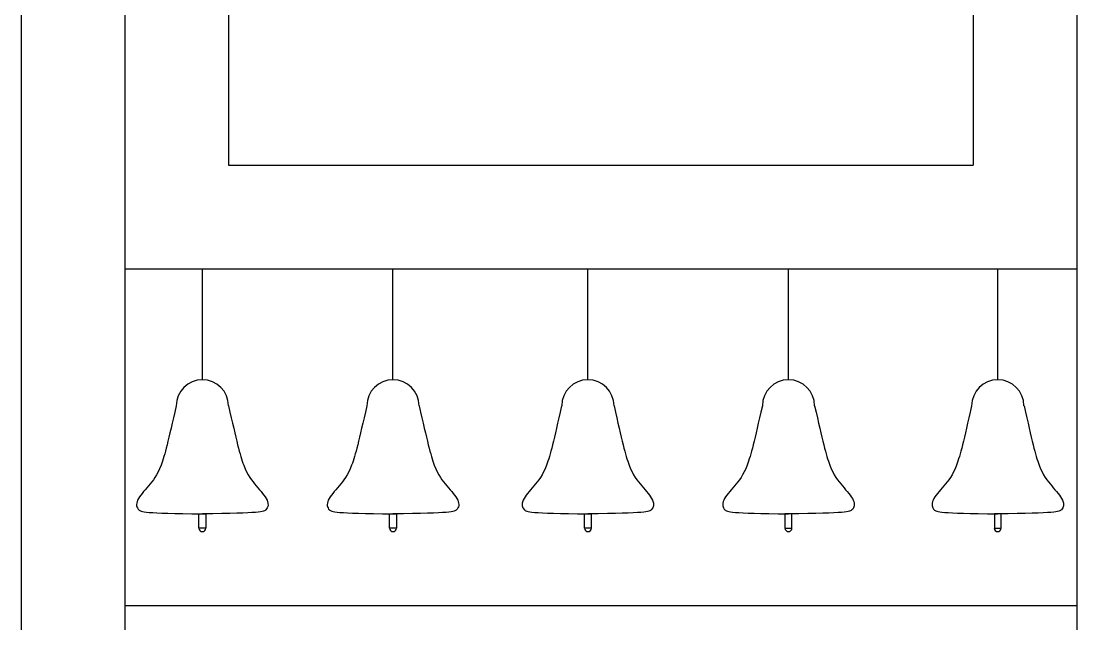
# Model space of a CAD drawing. Header units: millimetres. Extents: x 56222 to 3066687, y -650199 to -121287.
# Drawn here: x 141928.51 to 141938.69, y -185284.93 to -185279.12 of the extents above; entities that cross this region are included whole.
import ezdxf

# ---------------------------------------------------------------- set-up
doc = ezdxf.new("R2010")
doc.units = ezdxf.units.MM
doc.header["$MEASUREMENT"] = 0
doc.layers.add('$TD_AUDIT_GENERATED_(A0BDF17)', color=32, linetype='Continuous', lineweight=30)

msp = doc.modelspace()

# ---------------------------------------------------------------- linework, layer by layer
at = {"layer": '$TD_AUDIT_GENERATED_(A0BDF17)', "linetype": 'Continuous', "lineweight": 25, "ltscale": 2}
for p, q in [((141928.51, -185258.996, 0.517), (141928.51, -185317.593, 0.517)), ((141929.51, -185263.252, 0.517), (141929.51, -185301.843, 0.517)), ((141938.694, -185271.922, 0.517), (141938.694, -185301.843, 0.517)), ((141930.51, -185272.922, 0.517), (141930.51, -185280.508, 0.517)), ((141937.694, -185272.922, 0.517), (141937.694, -185280.508, 0.517)), ((141930.51, -185280.508, 0.517), (141937.694, -185280.508, 0.517)), ((141929.51, -185281.508, 0.517), (141938.694, -185281.508, 0.517)), ((141930.258, -185282.578, 0.517), (141930.258, -185281.508, 0.517)), ((141932.097, -185282.578, 0.517), (141932.097, -185281.508, 0.517)), ((141933.977, -185282.578, 0.517), (141933.977, -185281.508, 0.517)), ((141935.912, -185282.578, 0.517), (141935.912, -185281.508, 0.517)), ((141937.931, -185282.578, 0.517), (141937.931, -185281.508, 0.517)), ((141930.225, -185283.872, 0.517), (141930.292, -185283.872, 0.517)), ((141930.225, -185284.009, 0.517), (141930.225, -185283.872, 0.517)), ((141930.292, -185283.872, 0.517), (141930.292, -185284.009, 0.517)), ((141932.063, -185283.872, 0.517), (141932.131, -185283.872, 0.517)), ((141932.063, -185284.009, 0.517), (141932.063, -185283.872, 0.517)), ((141932.131, -185283.872, 0.517), (141932.131, -185284.009, 0.517)), ((141933.943, -185283.872, 0.517), (141934.01, -185283.872, 0.517)), ((141933.943, -185284.009, 0.517), (141933.943, -185283.872, 0.517)), ((141934.01, -185283.872, 0.517), (141934.01, -185284.009, 0.517)), ((141935.945, -185283.872, 0.517), (141935.878, -185283.872, 0.517)), ((141935.878, -185283.872, 0.517), (141935.878, -185284.009, 0.517)), ((141935.945, -185284.009, 0.517), (141935.945, -185283.872, 0.517)), ((141937.965, -185283.872, 0.517), (141937.898, -185283.872, 0.517)), ((141937.898, -185283.872, 0.517), (141937.898, -185284.009, 0.517)), ((141937.965, -185284.009, 0.517), (141937.965, -185283.872, 0.517)), ((141930.292, -185284.009, 0.517), (141930.225, -185284.009, 0.517)), ((141932.131, -185284.009, 0.517), (141932.063, -185284.009, 0.517)), ((141934.01, -185284.009, 0.517), (141933.943, -185284.009, 0.517)), ((141935.878, -185284.009, 0.517), (141935.945, -185284.009, 0.517)), ((141937.898, -185284.009, 0.517), (141937.965, -185284.009, 0.517)), ((141929.51, -185284.755, 0.517), (141938.694, -185284.755, 0.517))]:
    msp.add_line(p, q, dxfattribs=at)
for centre, radius, start, end in [((141930.258, -185282.83, 0.517), 0.252, 359.9999, 179.9999), ((141932.097, -185282.83, 0.517), 0.252, 359.9999, 179.9999), ((141933.977, -185282.83, 0.517), 0.252, 359.9999, 179.9999), ((141935.912, -185282.83, 0.517), 0.252, 359.9999, 179.9999), ((141937.931, -185282.83, 0.517), 0.252, 359.9999, 179.9999), ((141930.258, -185284.009, 0.517), 0.0336, 179.9999, 359.9999), ((141932.097, -185284.009, 0.517), 0.0336, 179.9999, 359.9999), ((141933.977, -185284.009, 0.517), 0.0336, 179.9999, 359.9999), ((141935.912, -185284.009, 0.517), 0.0336, 179.9999, 359.9999), ((141937.931, -185284.009, 0.517), 0.0336, 179.9999, 359.9999)]:
    msp.add_arc(centre, radius, start, end, dxfattribs=at)
for points in [[(141930.006, -185282.83, 0.517), (141929.929, -185283.163, 0.517), (141929.865, -185283.446, 0.517), (141929.739, -185283.604, 0.517), (141929.609, -185283.746, 0.517), (141929.628, -185283.836, 0.517), (141929.692, -185283.865, 0.517), (141930.258, -185283.872, 0.517)], [(141930.511, -185282.83, 0.517), (141930.587, -185283.163, 0.517), (141930.652, -185283.446, 0.517), (141930.778, -185283.604, 0.517), (141930.907, -185283.746, 0.517), (141930.888, -185283.836, 0.517), (141930.825, -185283.865, 0.517), (141930.258, -185283.872, 0.517)], [(141931.845, -185282.83, 0.517), (141931.768, -185283.163, 0.517), (141931.703, -185283.446, 0.517), (141931.578, -185283.604, 0.517), (141931.448, -185283.746, 0.517), (141931.467, -185283.836, 0.517), (141931.531, -185283.865, 0.517), (141932.097, -185283.872, 0.517)], [(141932.349, -185282.83, 0.517), (141932.426, -185283.163, 0.517), (141932.491, -185283.446, 0.517), (141932.616, -185283.604, 0.517), (141932.746, -185283.746, 0.517), (141932.727, -185283.836, 0.517), (141932.663, -185283.865, 0.517), (141932.097, -185283.872, 0.517)], [(141933.724, -185282.83, 0.517), (141933.648, -185283.163, 0.517), (141933.583, -185283.446, 0.517), (141933.457, -185283.604, 0.517), (141933.328, -185283.746, 0.517), (141933.347, -185283.836, 0.517), (141933.41, -185283.865, 0.517), (141933.977, -185283.872, 0.517)], [(141934.229, -185282.83, 0.517), (141934.305, -185283.163, 0.517), (141934.37, -185283.446, 0.517), (141934.496, -185283.604, 0.517), (141934.625, -185283.746, 0.517), (141934.606, -185283.836, 0.517), (141934.543, -185283.865, 0.517), (141933.977, -185283.872, 0.517)], [(141935.66, -185282.83, 0.517), (141935.583, -185283.163, 0.517), (141935.518, -185283.446, 0.517), (141935.393, -185283.604, 0.517), (141935.263, -185283.746, 0.517), (141935.282, -185283.836, 0.517), (141935.346, -185283.865, 0.517), (141935.912, -185283.872, 0.517)], [(141936.164, -185282.83, 0.517), (141936.241, -185283.163, 0.517), (141936.306, -185283.446, 0.517), (141936.431, -185283.604, 0.517), (141936.561, -185283.746, 0.517), (141936.542, -185283.836, 0.517), (141936.478, -185283.865, 0.517), (141935.912, -185283.872, 0.517)], [(141937.679, -185282.83, 0.517), (141937.602, -185283.163, 0.517), (141937.538, -185283.446, 0.517), (141937.412, -185283.604, 0.517), (141937.282, -185283.746, 0.517), (141937.301, -185283.836, 0.517), (141937.365, -185283.865, 0.517), (141937.931, -185283.872, 0.517)], [(141938.184, -185282.83, 0.517), (141938.26, -185283.163, 0.517), (141938.325, -185283.446, 0.517), (141938.45, -185283.604, 0.517), (141938.58, -185283.746, 0.517), (141938.561, -185283.836, 0.517), (141938.498, -185283.865, 0.517), (141937.931, -185283.872, 0.517)]]:
    msp.add_open_spline(points, degree=3, knots=[0, 0, 0, 0, 1, 2, 3, 4, 4.801015, 4.801015, 4.801015, 4.801015], dxfattribs=at)

doc.saveas('drawing.dxf')
